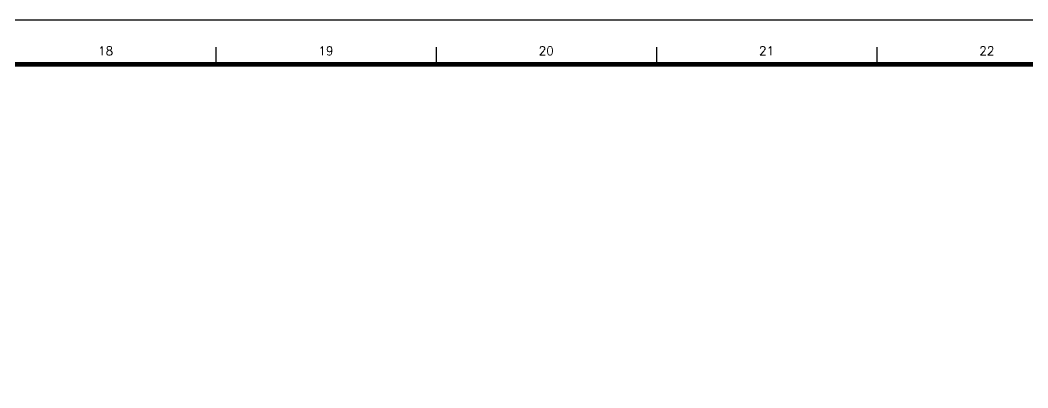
# Model space of a CAD drawing. Header units: inches. Extents: x 0 to 508000, y 0 to 738838.
# Drawn here: x 365361 to 388231, y 388204 to 396538 of the extents above; entities that cross this region are included whole.
import ezdxf
from ezdxf.enums import TextEntityAlignment as Align

# ---------------------------------------------------------------- set-up
doc = ezdxf.new("R2010")
doc.units = ezdxf.units.IN
doc.header["$LTSCALE"] = 1000
doc.header["$MEASUREMENT"] = 0
doc.layers.add('TK', color=7, linetype='Continuous', true_color=0xffffff)
doc.layers.add('ZG-图框层', color=4, linetype='Continuous', true_color=0x00ffff)
doc.styles.add('ISOCP', font='txt.shx', dxfattribs={"height": 0.2, "bigfont": 'gbcbig.shx'})

msp = doc.modelspace()

# ---------------------------------------------------------------- linework, layer by layer
at = {"layer": 'TK', "lineweight": -3}
for p, q in [((369800, 395930), (369800, 395538)), ((374800, 395930), (374800, 395538)), ((379800, 395930), (379800, 395538)), ((384800, 395930), (384800, 395538))]:
    msp.add_line(p, q, dxfattribs=at)
at = {"layer": 'ZG-图框层', "lineweight": -3}
msp.add_lwpolyline([(277300, 396538), (277300, 312438), (411100, 312438), (411100, 396538)], close=True, dxfattribs=at)
at = {"layer": 'ZG-图框层', "lineweight": -3, "const_width": 100}
msp.add_lwpolyline([(279800, 313484), (279800, 395538), (410100, 395538), (410100, 313484)], close=True, dxfattribs=at)

# ---------------------------------------------------------------- texts
at = {"layer": 'TK', "style": 'ISOCP'}
for s, p in [('18', (367300, 395842)), ('19', (372300, 395842)), ('20', (377300, 395842)), ('21', (382300, 395842)), ('22', (387300, 395842))]:
    msp.add_text(s, height=200, dxfattribs=at).set_placement(p, align=Align.MIDDLE_CENTER)

doc.saveas('drawing.dxf')
